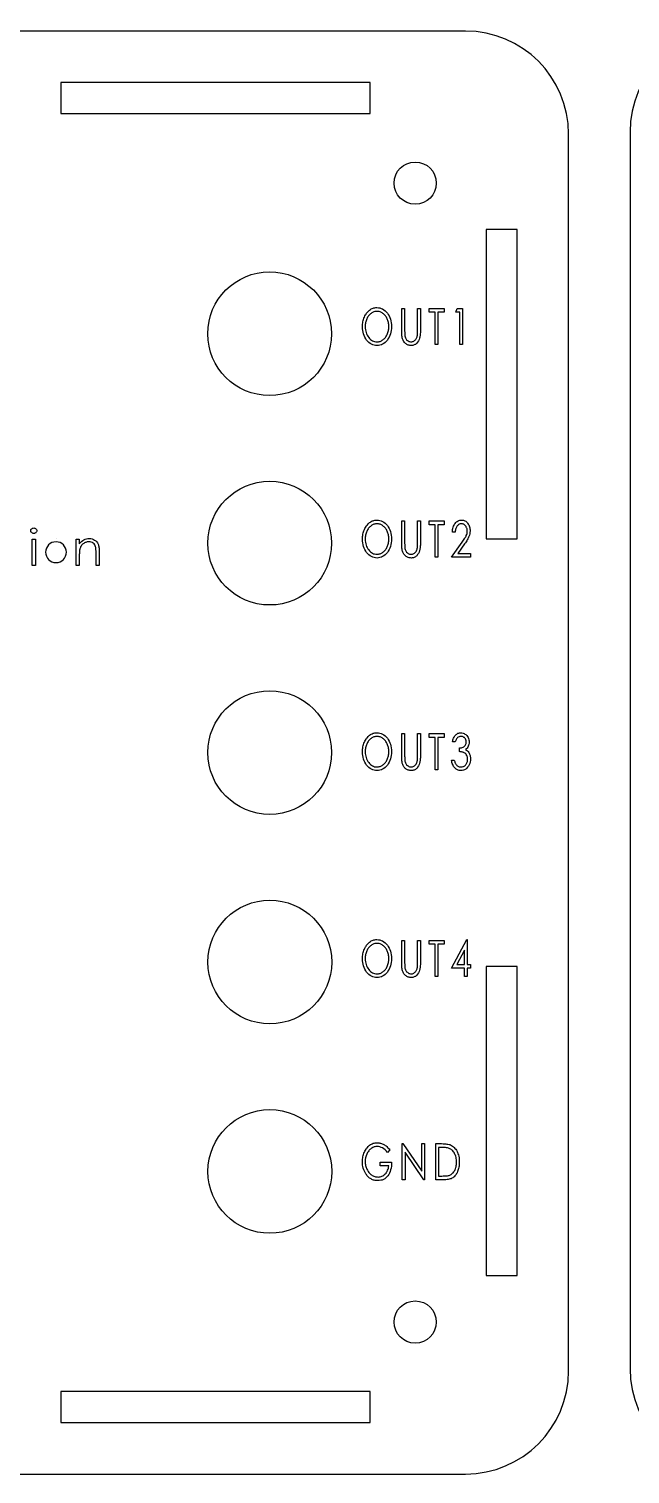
# Model space of a CAD drawing. Header units: millimetres. Extents: x 3 to 788, y -577 to 0.
# Drawn here: x 439.5 to 497.8, y -408.7 to -268.4 of the extents above; entities that cross this region are included whole.
import ezdxf

# ---------------------------------------------------------------- set-up
doc = ezdxf.new("R2010")
doc.units = ezdxf.units.MM
doc.layers.get('0').update_dxf_attribs({"lineweight": 25})

msp = doc.modelspace()

# ---------------------------------------------------------------- linework, layer by layer
at = {"color": 7, "linetype": 'Continuous', "lineweight": 25}
for p, q in [((481.87, -268.66), (361.87, -268.66)), ((472.62, -273.66), (442.62, -273.66)), ((442.62, -273.66), (442.62, -276.66)), ((472.62, -276.66), (472.62, -273.66)), ((442.62, -276.66), (472.62, -276.66)), ((491.87, -398.66), (491.87, -278.66)), ((497.83, -278.44), (497.83, -398.44)), ((486.87, -287.91), (483.87, -287.91)), ((483.87, -287.91), (483.87, -317.91)), ((486.87, -317.91), (486.87, -287.91)), ((483.87, -317.91), (486.87, -317.91)), ((486.87, -359.41), (483.87, -359.41)), ((483.87, -359.41), (483.87, -389.41)), ((486.87, -389.41), (486.87, -359.41)), ((483.87, -389.41), (486.87, -389.41)), ((442.62, -400.66), (442.62, -403.66)), ((472.62, -400.66), (442.62, -400.66)), ((472.62, -403.66), (472.62, -400.66)), ((442.62, -403.66), (472.62, -403.66)), ((361.87, -408.66), (481.87, -408.66))]:
    msp.add_line(p, q, dxfattribs=at)
at = {"color": 7, "linetype": 'Continuous'}
msp.add_line((442.15, -317.89), (442.15, -317.89), dxfattribs=at)
at = {"color": 7, "linetype": 'Continuous', "flags": 128}
for points in [[(473.27, -295.49), (473.42, -295.5), (473.56, -295.52), (473.7, -295.56), (473.83, -295.62), (473.95, -295.7), (474.07, -295.79), (474.18, -295.89), (474.29, -296.02), (474.38, -296.16), (474.47, -296.3), (474.54, -296.45), (474.6, -296.61), (474.64, -296.78), (474.67, -296.95), (474.69, -297.14), (474.7, -297.33), (474.7, -297.33), (474.69, -297.51), (474.67, -297.7), (474.64, -297.87), (474.6, -298.04), (474.54, -298.2), (474.47, -298.35), (474.38, -298.49), (474.29, -298.63), (474.18, -298.76), (474.07, -298.87), (473.96, -298.96), (473.83, -299.03), (473.71, -299.09), (473.57, -299.13), (473.43, -299.16), (473.29, -299.17), (473.29, -299.17), (473.14, -299.16), (473, -299.13), (472.87, -299.09), (472.74, -299.03), (472.62, -298.96), (472.5, -298.87), (472.39, -298.76), (472.28, -298.63), (472.19, -298.5), (472.1, -298.35), (472.03, -298.2), (471.97, -298.04), (471.93, -297.88), (471.9, -297.71), (471.88, -297.53), (471.87, -297.34), (471.87, -297.34), (471.87, -297.22), (471.88, -297.1), (471.9, -296.97), (471.92, -296.86), (471.95, -296.74), (471.98, -296.63), (472.02, -296.52), (472.06, -296.41), (472.11, -296.3), (472.16, -296.2), (472.22, -296.11), (472.28, -296.02), (472.35, -295.94), (472.42, -295.87), (472.49, -295.8), (472.57, -295.73), (472.65, -295.67), (472.73, -295.62), (472.82, -295.58), (472.91, -295.55), (472.99, -295.52), (473.08, -295.5), (473.17, -295.49), (473.27, -295.49)], [(473.28, -295.85), (473.21, -295.85), (473.13, -295.86), (473.06, -295.87), (472.99, -295.9), (472.92, -295.93), (472.85, -295.96), (472.78, -296), (472.71, -296.05), (472.65, -296.1), (472.58, -296.16), (472.53, -296.22), (472.47, -296.28), (472.42, -296.35), (472.37, -296.42), (472.33, -296.5), (472.29, -296.59), (472.26, -296.67), (472.23, -296.76), (472.2, -296.85), (472.18, -296.94), (472.16, -297.04), (472.15, -297.14), (472.14, -297.24), (472.14, -297.34), (472.14, -297.34), (472.15, -297.49), (472.16, -297.64), (472.19, -297.78), (472.22, -297.91), (472.27, -298.04), (472.33, -298.16), (472.4, -298.27), (472.48, -298.38), (472.56, -298.48), (472.65, -298.57), (472.75, -298.64), (472.84, -298.7), (472.95, -298.75), (473.05, -298.78), (473.16, -298.8), (473.28, -298.81), (473.28, -298.81), (473.36, -298.81), (473.43, -298.8), (473.51, -298.78), (473.58, -298.76), (473.66, -298.73), (473.73, -298.7), (473.79, -298.66), (473.86, -298.61), (473.93, -298.56), (473.99, -298.51), (474.05, -298.45), (474.1, -298.38), (474.15, -298.31), (474.2, -298.24), (474.24, -298.16), (474.28, -298.08), (474.31, -297.99), (474.35, -297.9), (474.37, -297.81), (474.39, -297.72), (474.41, -297.63), (474.42, -297.53), (474.43, -297.43), (474.43, -297.33), (474.43, -297.33), (474.43, -297.22), (474.42, -297.12), (474.41, -297.03), (474.39, -296.93), (474.37, -296.84), (474.35, -296.75), (474.31, -296.66), (474.28, -296.58), (474.24, -296.5), (474.2, -296.42), (474.15, -296.35), (474.1, -296.28), (474.04, -296.22), (473.99, -296.16), (473.92, -296.1), (473.86, -296.05), (473.79, -296), (473.72, -295.96), (473.65, -295.93), (473.58, -295.9), (473.5, -295.87), (473.43, -295.86), (473.36, -295.85), (473.28, -295.85)], [(475.7, -295.58), (475.96, -295.58), (475.96, -295.58), (475.96, -297.67), (475.96, -297.67), (475.96, -297.76), (475.97, -297.84), (475.97, -297.91), (475.97, -297.98), (475.97, -298.03), (475.97, -298.08), (475.97, -298.11), (475.98, -298.14), (475.98, -298.14), (475.99, -298.24), (476.01, -298.33), (476.04, -298.41), (476.07, -298.48), (476.11, -298.55), (476.16, -298.61), (476.23, -298.67), (476.3, -298.71), (476.37, -298.76), (476.45, -298.78), (476.53, -298.8), (476.61, -298.81), (476.61, -298.81), (476.67, -298.8), (476.74, -298.79), (476.8, -298.77), (476.86, -298.74), (476.92, -298.69), (476.98, -298.65), (477.03, -298.59), (477.07, -298.53), (477.11, -298.46), (477.14, -298.39), (477.17, -298.31), (477.19, -298.22), (477.19, -298.22), (477.2, -298.18), (477.21, -298.13), (477.21, -298.08), (477.21, -298.02), (477.22, -297.94), (477.22, -297.86), (477.22, -297.77), (477.22, -297.67), (477.22, -297.67), (477.22, -295.58), (477.22, -295.58), (477.49, -295.58), (477.49, -295.58), (477.49, -297.69), (477.49, -297.69), (477.49, -297.81), (477.49, -297.91), (477.48, -298.02), (477.47, -298.12), (477.46, -298.21), (477.45, -298.29), (477.44, -298.37), (477.42, -298.45), (477.38, -298.59), (477.31, -298.72), (477.23, -298.84), (477.14, -298.95), (477.08, -299), (477.02, -299.05), (476.96, -299.08), (476.9, -299.11), (476.83, -299.14), (476.77, -299.15), (476.69, -299.16), (476.62, -299.17), (476.62, -299.17), (476.54, -299.16), (476.46, -299.15), (476.39, -299.14), (476.32, -299.12), (476.25, -299.09), (476.18, -299.05), (476.12, -299.01), (476.06, -298.97), (476, -298.91), (475.95, -298.86), (475.9, -298.79), (475.86, -298.73), (475.83, -298.66), (475.79, -298.59), (475.77, -298.51), (475.74, -298.43), (475.74, -298.43), (475.73, -298.37), (475.72, -298.31), (475.71, -298.23), (475.71, -298.14), (475.7, -298.04), (475.7, -297.94), (475.7, -297.82), (475.7, -297.69), (475.7, -297.69), (475.7, -295.58)], [(478.35, -295.94), (478.35, -295.58), (478.35, -295.58), (479.79, -295.58), (479.79, -295.58), (479.79, -295.94), (479.79, -295.94), (479.2, -295.94), (479.2, -295.94), (479.2, -299.08), (479.2, -299.08), (478.93, -299.08), (478.93, -299.08), (478.93, -295.94), (478.93, -295.94), (478.35, -295.94)], [(481.07, -295.58), (481.59, -295.58), (481.59, -295.58), (481.59, -299.08), (481.59, -299.08), (481.32, -299.08), (481.32, -299.08), (481.32, -295.94), (481.32, -295.94), (480.92, -295.94), (480.92, -295.94), (481.07, -295.58)], [(439.99, -316.86), (440.05, -316.87), (440.1, -316.88), (440.15, -316.91), (440.2, -316.94), (440.24, -316.98), (440.26, -317.03), (440.28, -317.08), (440.28, -317.13), (440.28, -317.13), (440.28, -317.19), (440.26, -317.23), (440.24, -317.28), (440.2, -317.32), (440.15, -317.36), (440.1, -317.38), (440.05, -317.4), (439.99, -317.4), (439.99, -317.4), (439.93, -317.4), (439.88, -317.38), (439.83, -317.36), (439.79, -317.32), (439.75, -317.28), (439.72, -317.23), (439.71, -317.19), (439.7, -317.13), (439.7, -317.13), (439.71, -317.08), (439.72, -317.03), (439.75, -316.98), (439.79, -316.94), (439.83, -316.91), (439.88, -316.88), (439.93, -316.87), (439.99, -316.86)], [(473.27, -316.1), (473.42, -316.11), (473.56, -316.13), (473.7, -316.17), (473.83, -316.23), (473.95, -316.31), (474.07, -316.4), (474.18, -316.51), (474.29, -316.63), (474.38, -316.77), (474.47, -316.91), (474.54, -317.06), (474.6, -317.22), (474.64, -317.39), (474.67, -317.56), (474.69, -317.75), (474.7, -317.94), (474.7, -317.94), (474.69, -318.13), (474.67, -318.31), (474.64, -318.48), (474.6, -318.65), (474.54, -318.81), (474.47, -318.96), (474.38, -319.11), (474.29, -319.24), (474.18, -319.37), (474.07, -319.48), (473.96, -319.57), (473.83, -319.64), (473.71, -319.7), (473.57, -319.74), (473.43, -319.77), (473.29, -319.78), (473.29, -319.78), (473.14, -319.77), (473, -319.74), (472.87, -319.7), (472.74, -319.65), (472.62, -319.57), (472.5, -319.48), (472.39, -319.37), (472.28, -319.24), (472.19, -319.11), (472.1, -318.96), (472.03, -318.81), (471.97, -318.66), (471.93, -318.49), (471.9, -318.32), (471.88, -318.14), (471.87, -317.95), (471.87, -317.95), (471.87, -317.83), (471.88, -317.71), (471.9, -317.59), (471.92, -317.47), (471.95, -317.35), (471.98, -317.24), (472.02, -317.13), (472.06, -317.02), (472.11, -316.91), (472.16, -316.81), (472.22, -316.72), (472.28, -316.63), (472.35, -316.55), (472.42, -316.48), (472.49, -316.41), (472.57, -316.34), (472.65, -316.29), (472.73, -316.24), (472.82, -316.19), (472.91, -316.16), (472.99, -316.13), (473.08, -316.11), (473.17, -316.1), (473.27, -316.1)], [(473.28, -316.46), (473.21, -316.46), (473.13, -316.47), (473.06, -316.49), (472.99, -316.51), (472.92, -316.54), (472.85, -316.57), (472.78, -316.61), (472.71, -316.66), (472.65, -316.71), (472.58, -316.77), (472.53, -316.83), (472.47, -316.89), (472.42, -316.96), (472.37, -317.04), (472.33, -317.11), (472.29, -317.2), (472.26, -317.28), (472.23, -317.37), (472.2, -317.46), (472.18, -317.56), (472.16, -317.65), (472.15, -317.75), (472.14, -317.85), (472.14, -317.95), (472.14, -317.95), (472.15, -318.1), (472.16, -318.25), (472.19, -318.39), (472.22, -318.52), (472.27, -318.65), (472.33, -318.77), (472.4, -318.89), (472.48, -318.99), (472.56, -319.09), (472.65, -319.18), (472.75, -319.25), (472.84, -319.31), (472.95, -319.36), (473.05, -319.39), (473.16, -319.41), (473.28, -319.42), (473.28, -319.42), (473.36, -319.42), (473.43, -319.41), (473.51, -319.39), (473.58, -319.37), (473.66, -319.34), (473.73, -319.31), (473.79, -319.27), (473.86, -319.22), (473.93, -319.17), (473.99, -319.12), (474.05, -319.06), (474.1, -318.99), (474.15, -318.92), (474.2, -318.85), (474.24, -318.77), (474.28, -318.69), (474.31, -318.6), (474.35, -318.52), (474.37, -318.43), (474.39, -318.33), (474.41, -318.24), (474.42, -318.14), (474.43, -318.04), (474.43, -317.94), (474.43, -317.94), (474.43, -317.83), (474.42, -317.74), (474.41, -317.64), (474.39, -317.54), (474.37, -317.45), (474.35, -317.36), (474.31, -317.28), (474.28, -317.19), (474.24, -317.11), (474.2, -317.03), (474.15, -316.96), (474.1, -316.89), (474.04, -316.83), (473.99, -316.77), (473.92, -316.71), (473.86, -316.66), (473.79, -316.61), (473.72, -316.57), (473.65, -316.54), (473.58, -316.51), (473.5, -316.49), (473.43, -316.47), (473.36, -316.46), (473.28, -316.46)], [(475.7, -316.19), (475.96, -316.19), (475.96, -316.19), (475.96, -318.29), (475.96, -318.29), (475.96, -318.37), (475.97, -318.45), (475.97, -318.53), (475.97, -318.59), (475.97, -318.64), (475.97, -318.69), (475.97, -318.72), (475.98, -318.75), (475.98, -318.75), (475.99, -318.85), (476.01, -318.94), (476.04, -319.02), (476.07, -319.09), (476.11, -319.16), (476.16, -319.22), (476.23, -319.28), (476.3, -319.33), (476.37, -319.37), (476.45, -319.4), (476.53, -319.41), (476.61, -319.42), (476.61, -319.42), (476.67, -319.41), (476.74, -319.4), (476.8, -319.38), (476.86, -319.35), (476.92, -319.31), (476.98, -319.26), (477.03, -319.2), (477.07, -319.14), (477.11, -319.08), (477.14, -319), (477.17, -318.92), (477.19, -318.83), (477.19, -318.83), (477.2, -318.79), (477.21, -318.75), (477.21, -318.69), (477.21, -318.63), (477.22, -318.55), (477.22, -318.47), (477.22, -318.38), (477.22, -318.29), (477.22, -318.29), (477.22, -316.19), (477.22, -316.19), (477.49, -316.19), (477.49, -316.19), (477.49, -318.3), (477.49, -318.3), (477.49, -318.42), (477.49, -318.53), (477.48, -318.63), (477.47, -318.73), (477.46, -318.82), (477.45, -318.9), (477.44, -318.99), (477.42, -319.06), (477.38, -319.2), (477.31, -319.33), (477.23, -319.45), (477.14, -319.56), (477.08, -319.61), (477.02, -319.66), (476.96, -319.69), (476.9, -319.73), (476.83, -319.75), (476.77, -319.77), (476.69, -319.77), (476.62, -319.78), (476.62, -319.78), (476.54, -319.77), (476.46, -319.77), (476.39, -319.75), (476.32, -319.73), (476.25, -319.7), (476.18, -319.66), (476.12, -319.62), (476.06, -319.58), (476, -319.52), (475.95, -319.47), (475.9, -319.41), (475.86, -319.34), (475.83, -319.27), (475.79, -319.2), (475.77, -319.12), (475.74, -319.04), (475.74, -319.04), (475.73, -318.98), (475.72, -318.92), (475.71, -318.84), (475.71, -318.75), (475.7, -318.66), (475.7, -318.55), (475.7, -318.43), (475.7, -318.3), (475.7, -318.3), (475.7, -316.19)], [(478.35, -316.55), (478.35, -316.19), (478.35, -316.19), (479.79, -316.19), (479.79, -316.19), (479.79, -316.55), (479.79, -316.55), (479.2, -316.55), (479.2, -316.55), (479.2, -319.69), (479.2, -319.69), (478.93, -319.69), (478.93, -319.69), (478.93, -316.55), (478.93, -316.55), (478.35, -316.55)], [(480.87, -317.27), (480.6, -317.27), (480.6, -317.27), (480.61, -317.14), (480.62, -317.02), (480.65, -316.91), (480.68, -316.8), (480.71, -316.7), (480.76, -316.6), (480.81, -316.51), (480.87, -316.43), (480.93, -316.35), (481, -316.28), (481.07, -316.23), (481.15, -316.18), (481.23, -316.15), (481.31, -316.12), (481.4, -316.1), (481.49, -316.1), (481.49, -316.1), (481.58, -316.1), (481.66, -316.12), (481.74, -316.14), (481.82, -316.18), (481.89, -316.22), (481.96, -316.27), (482.02, -316.34), (482.08, -316.41), (482.14, -316.49), (482.18, -316.57), (482.22, -316.66), (482.25, -316.75), (482.28, -316.84), (482.3, -316.94), (482.31, -317.04), (482.31, -317.15), (482.31, -317.15), (482.3, -317.29), (482.28, -317.44), (482.25, -317.57), (482.2, -317.71), (482.17, -317.77), (482.13, -317.85), (482.09, -317.93), (482.04, -318.01), (481.99, -318.1), (481.93, -318.2), (481.86, -318.3), (481.78, -318.41), (481.78, -318.41), (481.13, -319.33), (481.13, -319.33), (482.35, -319.33), (482.35, -319.33), (482.35, -319.69), (482.35, -319.69), (480.51, -319.69), (480.51, -319.69), (481.54, -318.24), (481.54, -318.24), (481.61, -318.14), (481.68, -318.04), (481.74, -317.95), (481.8, -317.87), (481.85, -317.79), (481.89, -317.72), (481.92, -317.66), (481.95, -317.6), (481.99, -317.5), (482.02, -317.39), (482.03, -317.28), (482.04, -317.17), (482.04, -317.17), (482.04, -317.1), (482.03, -317.03), (482.02, -316.96), (482, -316.9), (481.98, -316.84), (481.95, -316.78), (481.92, -316.72), (481.88, -316.67), (481.83, -316.62), (481.79, -316.58), (481.74, -316.54), (481.7, -316.51), (481.64, -316.49), (481.59, -316.47), (481.53, -316.46), (481.48, -316.46), (481.48, -316.46), (481.42, -316.46), (481.36, -316.47), (481.3, -316.49), (481.25, -316.51), (481.2, -316.54), (481.15, -316.58), (481.1, -316.62), (481.06, -316.67), (481.02, -316.73), (480.99, -316.79), (480.96, -316.85), (480.93, -316.92), (480.91, -317), (480.89, -317.08), (480.88, -317.17), (480.87, -317.27)], [(439.84, -317.94), (440.15, -317.94), (440.15, -317.94), (440.15, -320.5), (440.15, -320.5), (439.84, -320.5), (439.84, -320.5), (439.84, -317.94)], [(444.1, -317.94), (444.41, -317.94), (444.41, -317.94), (444.41, -318.4), (444.41, -318.4), (444.52, -318.28), (444.62, -318.17), (444.74, -318.08), (444.86, -318.01), (444.98, -317.96), (445.11, -317.92), (445.25, -317.9), (445.39, -317.89), (445.39, -317.89), (445.53, -317.9), (445.66, -317.93), (445.79, -317.98), (445.9, -318.04), (446.01, -318.12), (446.1, -318.21), (446.17, -318.31), (446.24, -318.43), (446.26, -318.49), (446.28, -318.57), (446.3, -318.65), (446.32, -318.74), (446.33, -318.84), (446.34, -318.95), (446.34, -319.07), (446.34, -319.19), (446.34, -319.19), (446.34, -320.5), (446.34, -320.5), (446.03, -320.5), (446.03, -320.5), (446.03, -319.29), (446.03, -319.29), (446.03, -319.19), (446.03, -319.09), (446.02, -319.01), (446.02, -318.93), (446.01, -318.86), (446.01, -318.8), (446, -318.75), (445.99, -318.71), (445.99, -318.71), (445.96, -318.59), (445.91, -318.49), (445.84, -318.41), (445.77, -318.33), (445.68, -318.28), (445.57, -318.24), (445.46, -318.22), (445.33, -318.21), (445.33, -318.21), (445.26, -318.21), (445.18, -318.22), (445.11, -318.24), (445.04, -318.26), (444.97, -318.28), (444.91, -318.32), (444.84, -318.36), (444.78, -318.4), (444.72, -318.45), (444.67, -318.51), (444.62, -318.56), (444.58, -318.62), (444.54, -318.68), (444.51, -318.75), (444.48, -318.82), (444.46, -318.89), (444.46, -318.89), (444.45, -318.94), (444.44, -319), (444.43, -319.07), (444.42, -319.15), (444.42, -319.24), (444.42, -319.34), (444.41, -319.45), (444.41, -319.57), (444.41, -319.57), (444.41, -320.5), (444.41, -320.5), (444.1, -320.5), (444.1, -320.5), (444.1, -317.94)], [(473.27, -336.73), (473.42, -336.74), (473.56, -336.76), (473.7, -336.81), (473.83, -336.86), (473.95, -336.94), (474.07, -337.03), (474.18, -337.14), (474.29, -337.26), (474.38, -337.4), (474.47, -337.54), (474.54, -337.7), (474.6, -337.85), (474.64, -338.02), (474.67, -338.2), (474.69, -338.38), (474.7, -338.57), (474.7, -338.57), (474.69, -338.76), (474.67, -338.94), (474.64, -339.11), (474.6, -339.28), (474.54, -339.44), (474.47, -339.59), (474.38, -339.74), (474.29, -339.88), (474.18, -340), (474.07, -340.11), (473.96, -340.2), (473.83, -340.28), (473.71, -340.34), (473.57, -340.38), (473.43, -340.4), (473.29, -340.41), (473.29, -340.41), (473.14, -340.4), (473, -340.38), (472.87, -340.34), (472.74, -340.28), (472.62, -340.2), (472.5, -340.11), (472.39, -340), (472.28, -339.88), (472.19, -339.74), (472.1, -339.6), (472.03, -339.45), (471.97, -339.29), (471.93, -339.12), (471.9, -338.95), (471.88, -338.77), (471.87, -338.59), (471.87, -338.59), (471.87, -338.46), (471.88, -338.34), (471.9, -338.22), (471.92, -338.1), (471.95, -337.98), (471.98, -337.87), (472.02, -337.76), (472.06, -337.65), (472.11, -337.55), (472.16, -337.45), (472.22, -337.35), (472.28, -337.27), (472.35, -337.18), (472.42, -337.11), (472.49, -337.04), (472.57, -336.98), (472.65, -336.92), (472.73, -336.87), (472.82, -336.83), (472.91, -336.79), (472.99, -336.77), (473.08, -336.75), (473.17, -336.73), (473.27, -336.73)], [(473.28, -337.09), (473.21, -337.09), (473.13, -337.1), (473.06, -337.12), (472.99, -337.14), (472.92, -337.17), (472.85, -337.2), (472.78, -337.24), (472.71, -337.29), (472.65, -337.34), (472.58, -337.4), (472.53, -337.46), (472.47, -337.53), (472.42, -337.59), (472.37, -337.67), (472.33, -337.75), (472.29, -337.83), (472.26, -337.92), (472.23, -338), (472.2, -338.09), (472.18, -338.19), (472.16, -338.28), (472.15, -338.38), (472.14, -338.48), (472.14, -338.58), (472.14, -338.58), (472.15, -338.74), (472.16, -338.88), (472.19, -339.02), (472.22, -339.15), (472.27, -339.28), (472.33, -339.4), (472.4, -339.52), (472.48, -339.63), (472.56, -339.73), (472.65, -339.81), (472.75, -339.89), (472.84, -339.95), (472.95, -339.99), (473.05, -340.03), (473.16, -340.05), (473.28, -340.05), (473.28, -340.05), (473.36, -340.05), (473.43, -340.04), (473.51, -340.02), (473.58, -340), (473.66, -339.98), (473.73, -339.94), (473.79, -339.9), (473.86, -339.86), (473.93, -339.81), (473.99, -339.75), (474.05, -339.69), (474.1, -339.63), (474.15, -339.56), (474.2, -339.48), (474.24, -339.41), (474.28, -339.32), (474.31, -339.24), (474.35, -339.15), (474.37, -339.06), (474.39, -338.96), (474.41, -338.87), (474.42, -338.77), (474.43, -338.67), (474.43, -338.57), (474.43, -338.57), (474.43, -338.47), (474.42, -338.37), (474.41, -338.27), (474.39, -338.18), (474.37, -338.08), (474.35, -338), (474.31, -337.91), (474.28, -337.82), (474.24, -337.74), (474.2, -337.67), (474.15, -337.59), (474.1, -337.52), (474.04, -337.46), (473.99, -337.4), (473.92, -337.34), (473.86, -337.29), (473.79, -337.24), (473.72, -337.2), (473.65, -337.17), (473.58, -337.14), (473.5, -337.12), (473.43, -337.1), (473.36, -337.09), (473.28, -337.09)], [(475.7, -336.82), (475.96, -336.82), (475.96, -336.82), (475.96, -338.92), (475.96, -338.92), (475.96, -339.01), (475.97, -339.09), (475.97, -339.16), (475.97, -339.22), (475.97, -339.27), (475.97, -339.32), (475.97, -339.36), (475.98, -339.38), (475.98, -339.38), (475.99, -339.48), (476.01, -339.57), (476.04, -339.65), (476.07, -339.73), (476.11, -339.79), (476.16, -339.85), (476.23, -339.91), (476.3, -339.96), (476.37, -340), (476.45, -340.03), (476.53, -340.05), (476.61, -340.05), (476.61, -340.05), (476.67, -340.05), (476.74, -340.03), (476.8, -340.01), (476.86, -339.98), (476.92, -339.94), (476.98, -339.89), (477.03, -339.84), (477.07, -339.78), (477.11, -339.71), (477.14, -339.63), (477.17, -339.55), (477.19, -339.46), (477.19, -339.46), (477.2, -339.42), (477.21, -339.38), (477.21, -339.32), (477.21, -339.26), (477.22, -339.19), (477.22, -339.11), (477.22, -339.02), (477.22, -338.92), (477.22, -338.92), (477.22, -336.82), (477.22, -336.82), (477.49, -336.82), (477.49, -336.82), (477.49, -338.93), (477.49, -338.93), (477.49, -339.05), (477.49, -339.16), (477.48, -339.26), (477.47, -339.36), (477.46, -339.45), (477.45, -339.54), (477.44, -339.62), (477.42, -339.69), (477.38, -339.83), (477.31, -339.96), (477.23, -340.08), (477.14, -340.2), (477.08, -340.25), (477.02, -340.29), (476.96, -340.33), (476.9, -340.36), (476.83, -340.38), (476.77, -340.4), (476.69, -340.41), (476.62, -340.41), (476.62, -340.41), (476.54, -340.41), (476.46, -340.4), (476.39, -340.38), (476.32, -340.36), (476.25, -340.33), (476.18, -340.3), (476.12, -340.26), (476.06, -340.21), (476, -340.16), (475.95, -340.1), (475.9, -340.04), (475.86, -339.97), (475.83, -339.9), (475.79, -339.83), (475.77, -339.75), (475.74, -339.67), (475.74, -339.67), (475.73, -339.62), (475.72, -339.55), (475.71, -339.47), (475.71, -339.39), (475.7, -339.29), (475.7, -339.18), (475.7, -339.06), (475.7, -338.93), (475.7, -338.93), (475.7, -336.82)], [(478.35, -337.18), (478.35, -336.82), (478.35, -336.82), (479.79, -336.82), (479.79, -336.82), (479.79, -337.18), (479.79, -337.18), (479.2, -337.18), (479.2, -337.18), (479.2, -340.32), (479.2, -340.32), (478.93, -340.32), (478.93, -340.32), (478.93, -337.18), (478.93, -337.18), (478.35, -337.18)], [(480.87, -337.63), (480.6, -337.63), (480.6, -337.63), (480.63, -337.52), (480.65, -337.43), (480.68, -337.33), (480.72, -337.25), (480.76, -337.17), (480.8, -337.09), (480.85, -337.02), (480.9, -336.96), (480.96, -336.91), (481.02, -336.86), (481.08, -336.82), (481.14, -336.79), (481.21, -336.76), (481.28, -336.75), (481.35, -336.73), (481.42, -336.73), (481.42, -336.73), (481.53, -336.74), (481.63, -336.76), (481.73, -336.8), (481.82, -336.86), (481.91, -336.92), (481.99, -337), (482.06, -337.09), (482.12, -337.2), (482.16, -337.3), (482.19, -337.41), (482.21, -337.53), (482.22, -337.64), (482.22, -337.64), (482.21, -337.75), (482.2, -337.86), (482.17, -337.95), (482.13, -338.05), (482.09, -338.13), (482.03, -338.22), (481.96, -338.29), (481.88, -338.36), (481.88, -338.36), (481.97, -338.42), (482.05, -338.49), (482.12, -338.57), (482.19, -338.66), (482.19, -338.66), (482.22, -338.73), (482.26, -338.8), (482.29, -338.88), (482.31, -338.95), (482.33, -339.03), (482.34, -339.11), (482.35, -339.2), (482.35, -339.28), (482.35, -339.28), (482.35, -339.43), (482.32, -339.57), (482.28, -339.71), (482.23, -339.85), (482.16, -339.97), (482.08, -340.09), (482, -340.18), (481.89, -340.26), (481.78, -340.33), (481.67, -340.37), (481.55, -340.4), (481.42, -340.41), (481.42, -340.41), (481.33, -340.41), (481.25, -340.39), (481.17, -340.37), (481.09, -340.34), (481.02, -340.31), (480.95, -340.26), (480.89, -340.21), (480.82, -340.15), (480.77, -340.08), (480.72, -340), (480.67, -339.92), (480.63, -339.82), (480.59, -339.72), (480.56, -339.62), (480.54, -339.5), (480.51, -339.38), (480.51, -339.38), (480.78, -339.38), (480.78, -339.38), (480.8, -339.46), (480.82, -339.53), (480.85, -339.6), (480.87, -339.67), (480.9, -339.72), (480.93, -339.78), (480.96, -339.82), (480.99, -339.86), (480.99, -339.86), (481.03, -339.91), (481.08, -339.95), (481.13, -339.98), (481.18, -340), (481.24, -340.03), (481.3, -340.04), (481.36, -340.05), (481.42, -340.05), (481.42, -340.05), (481.5, -340.05), (481.56, -340.04), (481.63, -340.02), (481.69, -340), (481.75, -339.97), (481.81, -339.93), (481.86, -339.88), (481.9, -339.83), (481.95, -339.77), (481.98, -339.71), (482.01, -339.65), (482.04, -339.59), (482.06, -339.52), (482.07, -339.46), (482.08, -339.38), (482.08, -339.31), (482.08, -339.31), (482.08, -339.21), (482.06, -339.12), (482.03, -339.03), (481.99, -338.94), (481.94, -338.86), (481.89, -338.79), (481.82, -338.73), (481.75, -338.68), (481.71, -338.66), (481.66, -338.64), (481.61, -338.62), (481.56, -338.61), (481.49, -338.6), (481.43, -338.59), (481.36, -338.58), (481.28, -338.57), (481.28, -338.57), (481.28, -338.21), (481.28, -338.21), (481.37, -338.21), (481.47, -338.19), (481.56, -338.17), (481.64, -338.13), (481.72, -338.09), (481.78, -338.04), (481.83, -337.98), (481.88, -337.92), (481.91, -337.85), (481.93, -337.78), (481.95, -337.71), (481.95, -337.64), (481.95, -337.64), (481.94, -337.53), (481.91, -337.43), (481.87, -337.34), (481.8, -337.25), (481.76, -337.21), (481.72, -337.18), (481.68, -337.15), (481.63, -337.13), (481.58, -337.11), (481.53, -337.1), (481.48, -337.09), (481.42, -337.09), (481.42, -337.09), (481.33, -337.1), (481.25, -337.12), (481.17, -337.16), (481.1, -337.21), (481.07, -337.25), (481.04, -337.29), (481.01, -337.33), (480.98, -337.38), (480.95, -337.43), (480.92, -337.49), (480.9, -337.56), (480.87, -337.63)], [(473.27, -356.81), (473.42, -356.82), (473.56, -356.84), (473.7, -356.88), (473.83, -356.94), (473.95, -357.01), (474.07, -357.11), (474.18, -357.21), (474.29, -357.34), (474.38, -357.48), (474.47, -357.62), (474.54, -357.77), (474.6, -357.93), (474.64, -358.1), (474.67, -358.27), (474.69, -358.46), (474.7, -358.65), (474.7, -358.65), (474.69, -358.83), (474.67, -359.02), (474.64, -359.19), (474.6, -359.36), (474.54, -359.52), (474.47, -359.67), (474.38, -359.81), (474.29, -359.95), (474.18, -360.08), (474.07, -360.19), (473.96, -360.28), (473.83, -360.35), (473.71, -360.41), (473.57, -360.45), (473.43, -360.48), (473.29, -360.49), (473.29, -360.49), (473.14, -360.48), (473, -360.45), (472.87, -360.41), (472.74, -360.35), (472.62, -360.28), (472.5, -360.19), (472.39, -360.08), (472.28, -359.95), (472.19, -359.82), (472.1, -359.67), (472.03, -359.52), (471.97, -359.36), (471.93, -359.2), (471.9, -359.03), (471.88, -358.85), (471.87, -358.66), (471.87, -358.66), (471.87, -358.54), (471.88, -358.41), (471.9, -358.29), (471.92, -358.18), (471.95, -358.06), (471.98, -357.95), (472.02, -357.83), (472.06, -357.73), (472.11, -357.62), (472.16, -357.52), (472.22, -357.43), (472.28, -357.34), (472.35, -357.26), (472.42, -357.18), (472.49, -357.11), (472.57, -357.05), (472.65, -356.99), (472.73, -356.94), (472.82, -356.9), (472.91, -356.87), (472.99, -356.84), (473.08, -356.82), (473.17, -356.81), (473.27, -356.81)], [(473.28, -357.17), (473.21, -357.17), (473.13, -357.18), (473.06, -357.19), (472.99, -357.22), (472.92, -357.24), (472.85, -357.28), (472.78, -357.32), (472.71, -357.37), (472.65, -357.42), (472.58, -357.48), (472.53, -357.54), (472.47, -357.6), (472.42, -357.67), (472.37, -357.74), (472.33, -357.82), (472.29, -357.91), (472.26, -357.99), (472.23, -358.08), (472.2, -358.17), (472.18, -358.26), (472.16, -358.36), (472.15, -358.46), (472.14, -358.56), (472.14, -358.66), (472.14, -358.66), (472.15, -358.81), (472.16, -358.96), (472.19, -359.1), (472.22, -359.23), (472.27, -359.36), (472.33, -359.48), (472.4, -359.59), (472.48, -359.7), (472.56, -359.8), (472.65, -359.89), (472.75, -359.96), (472.84, -360.02), (472.95, -360.07), (473.05, -360.1), (473.16, -360.12), (473.28, -360.13), (473.28, -360.13), (473.36, -360.12), (473.43, -360.12), (473.51, -360.1), (473.58, -360.08), (473.66, -360.05), (473.73, -360.02), (473.79, -359.98), (473.86, -359.93), (473.93, -359.88), (473.99, -359.83), (474.05, -359.77), (474.1, -359.7), (474.15, -359.63), (474.2, -359.56), (474.24, -359.48), (474.28, -359.4), (474.31, -359.31), (474.35, -359.22), (474.37, -359.13), (474.39, -359.04), (474.41, -358.94), (474.42, -358.85), (474.43, -358.75), (474.43, -358.64), (474.43, -358.64), (474.43, -358.54), (474.42, -358.44), (474.41, -358.35), (474.39, -358.25), (474.37, -358.16), (474.35, -358.07), (474.31, -357.98), (474.28, -357.9), (474.24, -357.82), (474.2, -357.74), (474.15, -357.67), (474.1, -357.6), (474.04, -357.53), (473.99, -357.47), (473.92, -357.42), (473.86, -357.37), (473.79, -357.32), (473.72, -357.28), (473.65, -357.24), (473.58, -357.22), (473.5, -357.19), (473.43, -357.18), (473.36, -357.17), (473.28, -357.17)], [(475.7, -356.9), (475.96, -356.9), (475.96, -356.9), (475.96, -358.99), (475.96, -358.99), (475.96, -359.08), (475.97, -359.16), (475.97, -359.23), (475.97, -359.3), (475.97, -359.35), (475.97, -359.4), (475.97, -359.43), (475.98, -359.46), (475.98, -359.46), (475.99, -359.56), (476.01, -359.65), (476.04, -359.73), (476.07, -359.8), (476.11, -359.87), (476.16, -359.93), (476.23, -359.98), (476.3, -360.03), (476.37, -360.08), (476.45, -360.1), (476.53, -360.12), (476.61, -360.13), (476.61, -360.13), (476.67, -360.12), (476.74, -360.11), (476.8, -360.09), (476.86, -360.05), (476.92, -360.01), (476.98, -359.97), (477.03, -359.91), (477.07, -359.85), (477.11, -359.78), (477.14, -359.71), (477.17, -359.63), (477.19, -359.54), (477.19, -359.54), (477.2, -359.5), (477.21, -359.45), (477.21, -359.4), (477.21, -359.34), (477.22, -359.26), (477.22, -359.18), (477.22, -359.09), (477.22, -358.99), (477.22, -358.99), (477.22, -356.9), (477.22, -356.9), (477.49, -356.9), (477.49, -356.9), (477.49, -359.01), (477.49, -359.01), (477.49, -359.13), (477.49, -359.23), (477.48, -359.34), (477.47, -359.43), (477.46, -359.53), (477.45, -359.61), (477.44, -359.69), (477.42, -359.77), (477.38, -359.91), (477.31, -360.04), (477.23, -360.16), (477.14, -360.27), (477.08, -360.32), (477.02, -360.37), (476.96, -360.4), (476.9, -360.43), (476.83, -360.46), (476.77, -360.47), (476.69, -360.48), (476.62, -360.49), (476.62, -360.49), (476.54, -360.48), (476.46, -360.47), (476.39, -360.46), (476.32, -360.44), (476.25, -360.41), (476.18, -360.37), (476.12, -360.33), (476.06, -360.28), (476, -360.23), (475.95, -360.18), (475.9, -360.11), (475.86, -360.05), (475.83, -359.98), (475.79, -359.91), (475.77, -359.83), (475.74, -359.75), (475.74, -359.75), (475.73, -359.69), (475.72, -359.63), (475.71, -359.55), (475.71, -359.46), (475.7, -359.36), (475.7, -359.26), (475.7, -359.14), (475.7, -359.01), (475.7, -359.01), (475.7, -356.9)], [(478.35, -357.26), (478.35, -356.9), (478.35, -356.9), (479.79, -356.9), (479.79, -356.9), (479.79, -357.26), (479.79, -357.26), (479.2, -357.26), (479.2, -357.26), (479.2, -360.4), (479.2, -360.4), (478.93, -360.4), (478.93, -360.4), (478.93, -357.26), (478.93, -357.26), (478.35, -357.26)], [(481.99, -356.81), (482.04, -356.81), (482.04, -356.81), (482.04, -359.23), (482.04, -359.23), (482.35, -359.23), (482.35, -359.23), (482.35, -359.59), (482.35, -359.59), (482.04, -359.59), (482.04, -359.59), (482.04, -360.4), (482.04, -360.4), (481.77, -360.4), (481.77, -360.4), (481.77, -359.59), (481.77, -359.59), (480.51, -359.59), (480.51, -359.59), (481.99, -356.81)], [(481.77, -359.23), (481.77, -357.83), (481.77, -357.83), (481.03, -359.23), (481.03, -359.23), (481.77, -359.23)], [(474.52, -377.2), (474.31, -377.46), (474.31, -377.46), (474.2, -377.32), (474.08, -377.2), (473.96, -377.1), (473.83, -377.02), (473.7, -376.96), (473.57, -376.91), (473.44, -376.88), (473.32, -376.87), (473.32, -376.87), (473.24, -376.88), (473.17, -376.89), (473.09, -376.9), (473.02, -376.92), (472.94, -376.95), (472.87, -376.99), (472.8, -377.03), (472.73, -377.07), (472.66, -377.13), (472.6, -377.18), (472.54, -377.24), (472.48, -377.31), (472.43, -377.38), (472.38, -377.45), (472.34, -377.53), (472.29, -377.62), (472.23, -377.79), (472.18, -377.97), (472.15, -378.15), (472.14, -378.34), (472.14, -378.34), (472.14, -378.44), (472.15, -378.53), (472.16, -378.63), (472.18, -378.72), (472.21, -378.81), (472.23, -378.9), (472.27, -378.99), (472.3, -379.08), (472.35, -379.17), (472.39, -379.25), (472.44, -379.32), (472.5, -379.39), (472.56, -379.46), (472.62, -379.52), (472.68, -379.58), (472.75, -379.63), (472.83, -379.68), (472.9, -379.72), (472.98, -379.76), (473.06, -379.78), (473.14, -379.81), (473.22, -379.82), (473.3, -379.83), (473.39, -379.84), (473.39, -379.84), (473.49, -379.83), (473.59, -379.82), (473.68, -379.79), (473.77, -379.76), (473.86, -379.72), (473.94, -379.67), (474.02, -379.61), (474.09, -379.54), (474.16, -379.46), (474.22, -379.37), (474.27, -379.29), (474.32, -379.19), (474.36, -379.09), (474.39, -378.99), (474.41, -378.87), (474.43, -378.76), (474.43, -378.76), (473.58, -378.76), (473.58, -378.76), (473.58, -378.4), (473.58, -378.4), (474.7, -378.4), (474.7, -378.4), (474.69, -378.6), (474.68, -378.79), (474.65, -378.97), (474.61, -379.14), (474.55, -379.3), (474.49, -379.45), (474.42, -379.58), (474.33, -379.71), (474.24, -379.82), (474.14, -379.92), (474.03, -380), (473.91, -380.07), (473.79, -380.13), (473.65, -380.16), (473.51, -380.19), (473.37, -380.19), (473.37, -380.19), (473.28, -380.19), (473.19, -380.18), (473.1, -380.17), (473.02, -380.15), (472.94, -380.13), (472.86, -380.1), (472.78, -380.07), (472.71, -380.03), (472.64, -379.98), (472.57, -379.94), (472.5, -379.88), (472.44, -379.82), (472.37, -379.76), (472.31, -379.69), (472.26, -379.61), (472.2, -379.53), (472.2, -379.53), (472.13, -379.4), (472.06, -379.27), (472, -379.13), (471.95, -378.98), (471.92, -378.83), (471.89, -378.68), (471.88, -378.52), (471.87, -378.35), (471.87, -378.35), (471.87, -378.23), (471.88, -378.11), (471.9, -377.99), (471.92, -377.87), (471.95, -377.76), (471.98, -377.65), (472.02, -377.53), (472.06, -377.43), (472.11, -377.32), (472.16, -377.22), (472.22, -377.13), (472.28, -377.04), (472.35, -376.96), (472.42, -376.89), (472.49, -376.82), (472.57, -376.76), (472.66, -376.7), (472.74, -376.65), (472.83, -376.61), (472.92, -376.57), (473.02, -376.55), (473.11, -376.53), (473.21, -376.52), (473.32, -376.51), (473.32, -376.51), (473.4, -376.52), (473.48, -376.53), (473.56, -376.54), (473.64, -376.56), (473.72, -376.58), (473.79, -376.61), (473.87, -376.64), (473.94, -376.68), (474.02, -376.72), (474.09, -376.77), (474.16, -376.83), (474.24, -376.89), (474.31, -376.96), (474.38, -377.03), (474.45, -377.11), (474.52, -377.2)], [(475.74, -380.1), (475.74, -376.6), (475.74, -376.6), (475.8, -376.6), (475.8, -376.6), (477.62, -379.27), (477.62, -379.27), (477.62, -376.6), (477.62, -376.6), (477.89, -376.6), (477.89, -376.6), (477.89, -380.1), (477.89, -380.1), (477.83, -380.1), (477.83, -380.1), (476.01, -377.44), (476.01, -377.44), (476.01, -380.1), (476.01, -380.1), (475.74, -380.1)], [(478.98, -380.1), (478.98, -376.6), (478.98, -376.6), (479.54, -376.6), (479.54, -376.6), (479.69, -376.61), (479.83, -376.61), (479.95, -376.62), (480.07, -376.64), (480.17, -376.65), (480.27, -376.68), (480.35, -376.7), (480.43, -376.73), (480.43, -376.73), (480.52, -376.78), (480.61, -376.84), (480.7, -376.9), (480.78, -376.97), (480.85, -377.06), (480.92, -377.14), (480.99, -377.24), (481.05, -377.35), (481.1, -377.46), (481.14, -377.58), (481.18, -377.7), (481.21, -377.83), (481.24, -377.97), (481.25, -378.1), (481.26, -378.25), (481.27, -378.4), (481.27, -378.4), (481.27, -378.53), (481.26, -378.65), (481.24, -378.78), (481.22, -378.89), (481.2, -379.01), (481.17, -379.12), (481.13, -379.22), (481.09, -379.32), (481.05, -379.42), (481, -379.51), (480.95, -379.59), (480.89, -379.67), (480.83, -379.74), (480.77, -379.81), (480.7, -379.86), (480.63, -379.91), (480.56, -379.96), (480.48, -380), (480.39, -380.03), (480.3, -380.06), (480.19, -380.08), (480.08, -380.09), (479.97, -380.1), (479.84, -380.1), (479.84, -380.1), (478.98, -380.1)], [(479.25, -379.75), (479.56, -379.75), (479.56, -379.75), (479.7, -379.74), (479.82, -379.74), (479.94, -379.73), (480.04, -379.72), (480.13, -379.71), (480.21, -379.7), (480.28, -379.68), (480.34, -379.66), (480.34, -379.66), (480.42, -379.62), (480.49, -379.58), (480.55, -379.53), (480.62, -379.48), (480.67, -379.42), (480.73, -379.35), (480.78, -379.28), (480.82, -379.2), (480.87, -379.12), (480.9, -379.03), (480.93, -378.93), (480.96, -378.84), (480.97, -378.73), (480.99, -378.63), (481, -378.51), (481, -378.4), (481, -378.4), (481, -378.28), (480.99, -378.16), (480.97, -378.04), (480.95, -377.94), (480.92, -377.83), (480.89, -377.73), (480.85, -377.64), (480.81, -377.55), (480.76, -377.46), (480.7, -377.38), (480.65, -377.31), (480.58, -377.25), (480.51, -377.19), (480.44, -377.14), (480.36, -377.1), (480.28, -377.06), (480.28, -377.06), (480.21, -377.04), (480.13, -377.02), (480.04, -377), (479.94, -376.99), (479.83, -376.98), (479.71, -376.97), (479.58, -376.96), (479.44, -376.96), (479.44, -376.96), (479.25, -376.96), (479.25, -376.96), (479.25, -379.75)]]:
    msp.add_lwpolyline(points, dxfattribs=at)
at = {"color": 7, "linetype": 'Continuous', "lineweight": 25}
for centre, radius in [((476.99, -283.41), 2.05), ((462.87, -298.02), 6), ((462.88, -318.34), 6), ((462.88, -338.66), 6), ((462.89, -358.98), 6), ((462.89, -379.3), 6), ((476.99, -393.91), 2.05)]:
    msp.add_circle(centre, radius, dxfattribs=at)
for centre, start, end in [((481.87, -278.66), 0, 90), ((507.83, -278.44), 90, 180), ((481.87, -398.66), 270, 0), ((507.83, -398.44), 180, 270)]:
    msp.add_arc(centre, 10, start, end, dxfattribs=at)
at = {"color": 7, "linetype": 'Continuous'}
msp.add_arc((442.15, -319.22), 1.01, 90.0002, 89.9998, dxfattribs=at)

doc.saveas('drawing.dxf')
